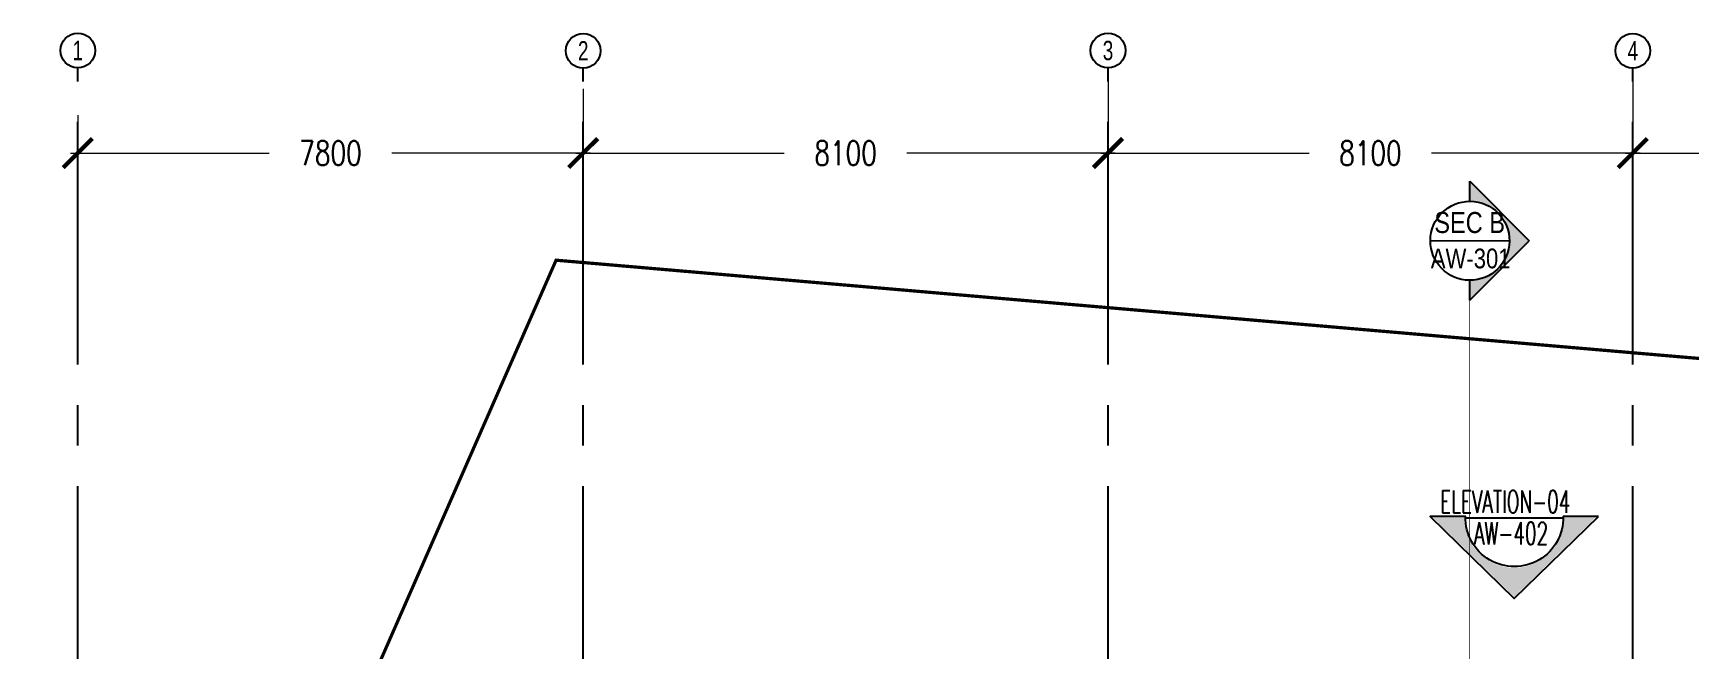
# Model space of a CAD drawing. Header units: millimetres. Extents: x -2076597 to 16308595, y -4402071 to 17875273.
# Drawn here: x -2058738 to -2033182, y -4275128 to -4265616 of the extents above; entities that cross this region are included whole.
import ezdxf
from ezdxf.enums import TextEntityAlignment as Align
from ezdxf.lldxf.tags import DXFTag

# ---------------------------------------------------------------- set-up
doc = ezdxf.new("R2010")
doc.units = ezdxf.units.MM
doc.linetypes.add('CENTER', pattern=[50.8, 31.75, -6.35, 6.35, -6.35])
doc.linetypes.add('CENTER2', pattern=[1.125, 0.75, -0.125, 0.125, -0.125])
for name, color, linetype, lineweight in [('A- LIGHT LINE', 8, 'Continuous', 9), ('A- REF LINES', 5, 'Continuous', 9), ('A-BOUNDARY LINES', 4, 'Continuous', 25), ('A-DETL-GENF', 92, 'Continuous', 9), ('A-ELEV FINEWALL', 6, 'Continuous', 9)]:
    doc.layers.add(name, color=color, linetype=linetype, lineweight=lineweight)
for name, color, linetype in [('A-DIMS', 4, 'Continuous'), ('A-GRIDTXT', 1, 'Continuous'), ('A-PODIUM LYT ARCH', 85, 'Continuous'), ('a-ref', 5, 'Continuous'), ('A-REFR-SECT', 3, 'Continuous'), ('A-SITE BOUNDARY', 7, 'CENTER'), ('A-TXTROOM', 3, 'Continuous'), ('La-hatch', 8, 'Continuous'), ('S-GRID', 252, 'CENTER2')]:
    doc.layers.add(name, color=color, linetype=linetype)
doc.styles.add('ARIAL', font='arial.ttf')
doc.styles.add('ARIAL-GRID', font='arial.ttf', dxfattribs={"width": 0.7, "height": 15})
doc.styles.add('ROMANS', font='romans.shx', dxfattribs={"width": 0.75})
tags = doc.linetypes.add('Sheet-A1-BLOCK-12$0$DASHDOT2', pattern=[0.5, 0.25, -0.125, 0, -0.125]).pattern_tags.tags
tags[10:11] = [DXFTag(74, 4), DXFTag(75, 0), DXFTag(340, '0'), DXFTag(46, 1.0), DXFTag(50, 0.0), DXFTag(44, 0.0), DXFTag(45, 0.0)]
tags[8:9] = [DXFTag(74, 4), DXFTag(75, 0), DXFTag(340, '0'), DXFTag(46, 1.0), DXFTag(50, 0.0), DXFTag(44, 0.0), DXFTag(45, 0.0)]
tags[6:7] = [DXFTag(74, 4), DXFTag(75, 0), DXFTag(340, '0'), DXFTag(46, 1.0), DXFTag(50, 0.0), DXFTag(44, 0.0), DXFTag(45, 0.0)]
tags[4:5] = [DXFTag(74, 4), DXFTag(75, 0), DXFTag(340, '0'), DXFTag(46, 1.0), DXFTag(50, 0.0), DXFTag(44, 0.0), DXFTag(45, 0.0)]
doc.dimstyles.new('DIMB-200', dxfattribs={"dimscale": 150, "dimtxt": 2.5, "dimasz": 3, "dimexe": 1.5, "dimexo": 0, "dimgap": 3, "dimtad": 0, "dimtoh": 1, "dimdec": 0, "dimzin": 0, "dimdsep": 46, "dimtxsty": 'ROMANS', "dimblk": 'ARCHTICK', "dimcen": 3, "dimdle": 0.75, "dimclrd": 8, "dimclre": 8, "dimclrt": 4, "dimazin": 0, "dimtfac": 1, "dimtdec": 0, "dimtix": 1, "dimtofl": 0, "dimtmove": 2, "dimatfit": 3, "dimldrblk": 'DOT', "dimfxl": 0, "dimtolj": 1, "dimtzin": 0, "dimarcsym": 0})

# ---------------------------------------------------------------- blocks, each defined once
blk = doc.blocks.new('GRNO')
at = {"layer": 'A-GRIDTXT', "color": 8}
blk.add_circle((0, 0), 450, dxfattribs=at)
at = {"layer": 'A-GRIDTXT', "style": 'ARIAL-GRID', "width": 0.7}
blk.add_attdef('01', text='', height=350, dxfattribs=at).set_placement((0, 0), align=Align.MIDDLE_CENTER)
blk = doc.blocks.new('_ArchTick')
at = {"color": 0, "linetype": 'ByBlock', "const_width": 0.15}
blk.add_lwpolyline([(-0.5, -0.5), (0.5, 0.5)], dxfattribs=at)
blk = doc.blocks.new('*D38')
at = {"layer": 'A-BOUNDARY LINES', "color": 8, "lineweight": -2, "transparency": 16777216}
for p, q in [((-3731116, -18616910), (-3731116, -18618445)), ((-3721016, -18616910), (-3721016, -18618445)), ((-3731229, -18618220), (-3727125, -18618220)), ((-3720904, -18618220), (-3725007, -18618220))]:
    blk.add_line(p, q, dxfattribs=at)
at = {"layer": 'Defpoints', "color": 0, "transparency": 16777216}
for p in [(-3731116, -18616910), (-3721016, -18616910), (-3731116, -18618220)]:
    blk.add_point(p, dxfattribs=at)
at = {"layer": 'A-BOUNDARY LINES', "color": 8, "lineweight": -2, "transparency": 16777216, "xscale": 450, "yscale": 450, "zscale": 450, "rotation": 180}
blk.add_blockref('_ArchTick', (-3731116, -18618220), dxfattribs=at)
at = {"layer": 'A-BOUNDARY LINES', "color": 8, "lineweight": -2, "transparency": 16777216, "xscale": 450, "yscale": 450, "zscale": 450}
blk.add_blockref('_ArchTick', (-3721016, -18618220), dxfattribs=at)
at = {"layer": 'A-BOUNDARY LINES', "color": 4, "transparency": 16777216, "insert": (-3726066, -18618220), "char_height": 375, "attachment_point": 5, "style": 'ROMANS'}
blk.add_mtext('\\A1;10100', dxfattribs=at)
blk = doc.blocks.new('_Dot')
at = {"color": 0, "linetype": 'ByBlock', "lineweight": -2}
blk.add_line((-0.5, 0), (-1, 0), dxfattribs=at)
at = {"color": 0, "linetype": 'ByBlock', "const_width": 0.5}
blk.add_lwpolyline([(-0.25, 0, 1), (0.25, 0, 1)], format="xyb", close=True, dxfattribs=at)
blk = doc.blocks.new('*D39')
at = {"layer": 'A-BOUNDARY LINES', "color": 8, "lineweight": -2, "transparency": 16777216}
for p, q in [((-3739216, -18616910), (-3739216, -18618445)), ((-3731116, -18616910), (-3731116, -18618445)), ((-3739329, -18618220), (-3736112, -18618220)), ((-3731004, -18618220), (-3734221, -18618220))]:
    blk.add_line(p, q, dxfattribs=at)
at = {"layer": 'Defpoints', "color": 0, "transparency": 16777216}
for p in [(-3739216, -18616910), (-3731116, -18616910), (-3739216, -18618220)]:
    blk.add_point(p, dxfattribs=at)
at = {"layer": 'A-BOUNDARY LINES', "color": 8, "lineweight": -2, "transparency": 16777216, "xscale": 450, "yscale": 450, "zscale": 450, "rotation": 180}
blk.add_blockref('_ArchTick', (-3739216, -18618220), dxfattribs=at)
at = {"layer": 'A-BOUNDARY LINES', "color": 8, "lineweight": -2, "transparency": 16777216, "xscale": 450, "yscale": 450, "zscale": 450}
blk.add_blockref('_ArchTick', (-3731116, -18618220), dxfattribs=at)
at = {"layer": 'A-BOUNDARY LINES', "color": 4, "transparency": 16777216, "insert": (-3735166, -18618220), "char_height": 375, "attachment_point": 5, "style": 'ROMANS'}
blk.add_mtext('\\A1;8100', dxfattribs=at)
blk = doc.blocks.new('*D40')
at = {"layer": 'A-BOUNDARY LINES', "color": 8, "lineweight": -2, "transparency": 16777216}
for p, q in [((-3739216, -18616910), (-3739216, -18618445)), ((-3747316, -18617640), (-3747316, -18618445)), ((-3747429, -18618220), (-3744212, -18618220)), ((-3739104, -18618220), (-3742321, -18618220))]:
    blk.add_line(p, q, dxfattribs=at)
at = {"layer": 'Defpoints', "color": 0, "transparency": 16777216}
for p in [(-3739216, -18616910), (-3747316, -18617640), (-3747316, -18618220)]:
    blk.add_point(p, dxfattribs=at)
at = {"layer": 'A-BOUNDARY LINES', "color": 8, "lineweight": -2, "transparency": 16777216, "xscale": 450, "yscale": 450, "zscale": 450, "rotation": 180}
blk.add_blockref('_ArchTick', (-3747316, -18618220), dxfattribs=at)
at = {"layer": 'A-BOUNDARY LINES', "color": 8, "lineweight": -2, "transparency": 16777216, "xscale": 450, "yscale": 450, "zscale": 450}
blk.add_blockref('_ArchTick', (-3739216, -18618220), dxfattribs=at)
at = {"layer": 'A-BOUNDARY LINES', "color": 4, "transparency": 16777216, "insert": (-3743266, -18618220), "char_height": 375, "attachment_point": 5, "style": 'ROMANS'}
blk.add_mtext('\\A1;8100', dxfattribs=at)
blk = doc.blocks.new('*D41')
at = {"layer": 'A-BOUNDARY LINES', "color": 8, "lineweight": -2, "transparency": 16777216}
for p, q in [((-3747316, -18617228), (-3747316, -18618445)), ((-3755116, -18617635), (-3755116, -18618445)), ((-3755229, -18618220), (-3752162, -18618220)), ((-3747204, -18618220), (-3750271, -18618220))]:
    blk.add_line(p, q, dxfattribs=at)
at = {"layer": 'Defpoints', "color": 0, "transparency": 16777216}
for p in [(-3747316, -18617228), (-3755116, -18617635), (-3755116, -18618220)]:
    blk.add_point(p, dxfattribs=at)
at = {"layer": 'A-BOUNDARY LINES', "color": 8, "lineweight": -2, "transparency": 16777216, "xscale": 450, "yscale": 450, "zscale": 450, "rotation": 180}
blk.add_blockref('_ArchTick', (-3755116, -18618220), dxfattribs=at)
at = {"layer": 'A-BOUNDARY LINES', "color": 8, "lineweight": -2, "transparency": 16777216, "xscale": 450, "yscale": 450, "zscale": 450}
blk.add_blockref('_ArchTick', (-3747316, -18618220), dxfattribs=at)
at = {"layer": 'A-BOUNDARY LINES', "color": 4, "transparency": 16777216, "insert": (-3751216, -18618220), "char_height": 375, "attachment_point": 5, "style": 'ROMANS'}
blk.add_mtext('\\A1;7800', dxfattribs=at)
blk = doc.blocks.new('Family - ___-240295-0_ ground floor')
at = {"layer": 'A-SITE BOUNDARY', "ltscale": 100, "const_width": 50}
blk.add_lwpolyline([(83289, 239099), (44096, 242471), (19986, 187452), (76141, 187452)], close=True, dxfattribs=at)
blk = doc.blocks.new('A-SEC-REF-1')
at = {"layer": 'A-REFR-SECT', "ltscale": 800}
blk.add_line((-600, 0), (600, 0), dxfattribs=at)
at = {"layer": 'A-REFR-SECT', "color": 4, "linetype": 'Continuous', "style": 'ARIAL', "width": 0.8}
for tag, height, p in [('SECTION-LETTER', 320, (-1, 276)), ('DRAWING-REF', 300, (15, -270))]:
    blk.add_attdef(tag, text='', height=height, dxfattribs=at).set_placement(p, align=Align.MIDDLE)
blk = doc.blocks.new('SEC LINES')
at = {"layer": 'A-DIMS'}
h = blk.add_hatch(color=8, dxfattribs=at)
edge = h.paths.add_edge_path()
edge.add_line((-3838666, -18329573), (-3838666, -18329264))
edge.add_ellipse((-3838666, -18328655), major_axis=(610, 1), ratio=1, start_angle=269.93, end_angle=359.93)
edge.add_ellipse((-3838666, -18328655), major_axis=(610, -1), ratio=1, start_angle=0.07, end_angle=90.07)
edge.add_line((-3838666, -18328045), (-3838666, -18327736))
edge.add_line((-3838666, -18327736), (-3837748, -18328655))
edge.add_line((-3837748, -18328655), (-3838666, -18329573))
at = {"layer": 'A-DIMS', "color": 2, "linetype": 'Continuous'}
for p, q in [((-3838666, -18327736), (-3837748, -18328655)), ((-3838666, -18328045), (-3838666, -18327736)), ((-3838666, -18329573), (-3837748, -18328655)), ((-3838666, -18329573), (-3838666, -18329264))]:
    blk.add_line(p, q, dxfattribs=at)
blk.add_ellipse((-3838663, -18328655), major_axis=(610, -6), ratio=1, start_param=3.146455407780075, end_param=9.42964071495966, dxfattribs=at)
at = {"layer": 'A-ELEV FINEWALL', "color": 7, "linetype": 'Sheet-A1-BLOCK-12$0$DASHDOT2', "ltscale": 4000, "const_width": 10}
blk.add_lwpolyline([(-3838666, -18329573), (-3838666, -18385694)], dxfattribs=at)
at = {"layer": 'A-DIMS', "linetype": 'Continuous', "xscale": 1.016296296338548, "yscale": 1.016296296338548, "zscale": 1.016296296338548, "rotation": 359.9645425549799}
blk.add_blockref('A-SEC-REF-1', (-3838666, -18328653), dxfattribs=at).add_auto_attribs({'SECTION-LETTER': 'SEC B', 'DRAWING-REF': 'AW-301'})
blk = doc.blocks.new('2ND & 3RD FLOOR COLUMN')
at = {"layer": 'S-GRID', "ltscale": 5000}
for p, q in [((-3755116.3, -18677738.7), (-3755116.3, -18616905.3)), ((-3747316, -18677738.7), (-3747316, -18616910.1)), ((-3739216, -18677738.7), (-3739216, -18616910.1)), ((-3731116, -18677738.7), (-3731116, -18616910.1))]:
    blk.add_line(p, q, dxfattribs=at)
at = {"layer": 'A-PODIUM LYT ARCH'}
ref = blk.add_blockref('GRNO', (-3755116.3, -18616636.2), dxfattribs=dict(at, xscale=0.5979073243647236, yscale=0.5979073243647236, zscale=0.5979073243647236))
ref.add_attrib('01', '1', dxfattribs={"layer": 'A-GRIDTXT', "height": 299, "style": 'ARIAL-GRID', "width": 0.7}).set_placement((-3755116.3, -18616636.2), align=Align.MIDDLE_CENTER)
ref = blk.add_blockref('GRNO', (-3747316, -18616641.1), dxfattribs=dict(at, xscale=0.5979073243647236, yscale=0.5979073243647236, zscale=0.5979073243647236))
ref.add_attrib('01', '2', dxfattribs={"layer": 'A-GRIDTXT', "height": 299, "style": 'ARIAL-GRID', "width": 0.7}).set_placement((-3747316, -18616641.1), align=Align.MIDDLE_CENTER)
ref = blk.add_blockref('GRNO', (-3739216, -18616636.2), dxfattribs=dict(at, xscale=0.5979073243647236, yscale=0.5979073243647236, zscale=0.5979073243647236))
ref.add_attrib('01', '3', dxfattribs={"layer": 'A-GRIDTXT', "height": 299, "style": 'ARIAL-GRID', "width": 0.7}).set_placement((-3739216, -18616636.2), align=Align.MIDDLE_CENTER)
ref = blk.add_blockref('GRNO', (-3731116, -18616641.1), dxfattribs=dict(at, xscale=0.5979073243647236, yscale=0.5979073243647236, zscale=0.5979073243647236))
ref.add_attrib('01', '4', dxfattribs={"layer": 'A-GRIDTXT', "height": 299, "style": 'ARIAL-GRID', "width": 0.7}).set_placement((-3731116, -18616641.1), align=Align.MIDDLE_CENTER)
at = {"layer": 'A-BOUNDARY LINES'}
for base, p1, p2, picture, middle in [((-3747316, -18618220), (-3739216, -18616910.2), (-3747316, -18617640.1), '*D40', (-3743266, -18618220)), ((-3739216, -18618220), (-3731116, -18616910.2), (-3739216, -18616910.2), '*D39', (-3735166, -18618220)), ((-3731116, -18618220), (-3721016, -18616910.2), (-3731116, -18616910.2), '*D38', (-3726066, -18618220)), ((-3755116.3, -18618220), (-3747316, -18617227.9), (-3755116.3, -18617635.2), '*D41', (-3751216.1, -18618220))]:
    dim = blk.add_linear_dim(base=base, p1=p1, p2=p2, dimstyle='DIMB-200', dxfattribs=at)
    dim.commit()
    dim.dimension.update_dxf_attribs({"geometry": picture, "text_midpoint": middle})

msp = doc.modelspace()

# ---------------------------------------------------------------- hatches: boundary and pattern name
at = {"layer": 'a-ref'}
msp.add_hatch(color=66, dxfattribs=at).paths.add_polyline_path([(-2035877.3, -4274324.2), (-2037130.7, -4273102.3), (-2036650.1, -4273102.3, 1), (-2035104.5, -4273102.3), (-2034623.8, -4273102.3)])

# ---------------------------------------------------------------- linework, layer by layer
at = {"layer": 'a-ref', "color": 3, "linetype": 'Continuous', "ltscale": 1000}
msp.add_lwpolyline([(-2034579, -4273084.1), (-2035122.9, -4273084.1, -1.0244516), (-2036631.6, -4273084.1), (-2037175.5, -4273084.1), (-2035877.3, -4274349.7)], format="xyb", close=True, dxfattribs=at)
at = {"layer": 'La-hatch', "ltscale": 0.1}
msp.add_line((-2036631.4, -4273102.4), (-2035122.7, -4273102.4), dxfattribs=at)

# ---------------------------------------------------------------- block references
at = {"layer": 'A- LIGHT LINE'}
msp.add_blockref('2ND & 3RD FLOOR COLUMN', (1697068.2, 14350751.5), dxfattribs=at)
at = {"layer": 'A- REF LINES'}
msp.add_blockref('SEC LINES', (1802100.7, 14059830.7), dxfattribs=at)
at = {"layer": 'A-DETL-GENF', "color": 8}
msp.add_blockref('Family - ___-240295-0_ ground floor', (-2094762.5, -4511594.9), dxfattribs=at)

# ---------------------------------------------------------------- texts
at = {"layer": 'A-TXTROOM', "style": 'ROMANS', "width": 0.6}
for s, height, p in [('ELEVATION-04', 347.319, (-2037021.6, -4273027.8)), ('AW-402', 347.32, (-2036498.3, -4273517.1))]:
    msp.add_text(s, height=height, rotation=359.99444, dxfattribs=at).set_placement(p)

doc.saveas('drawing.dxf')
